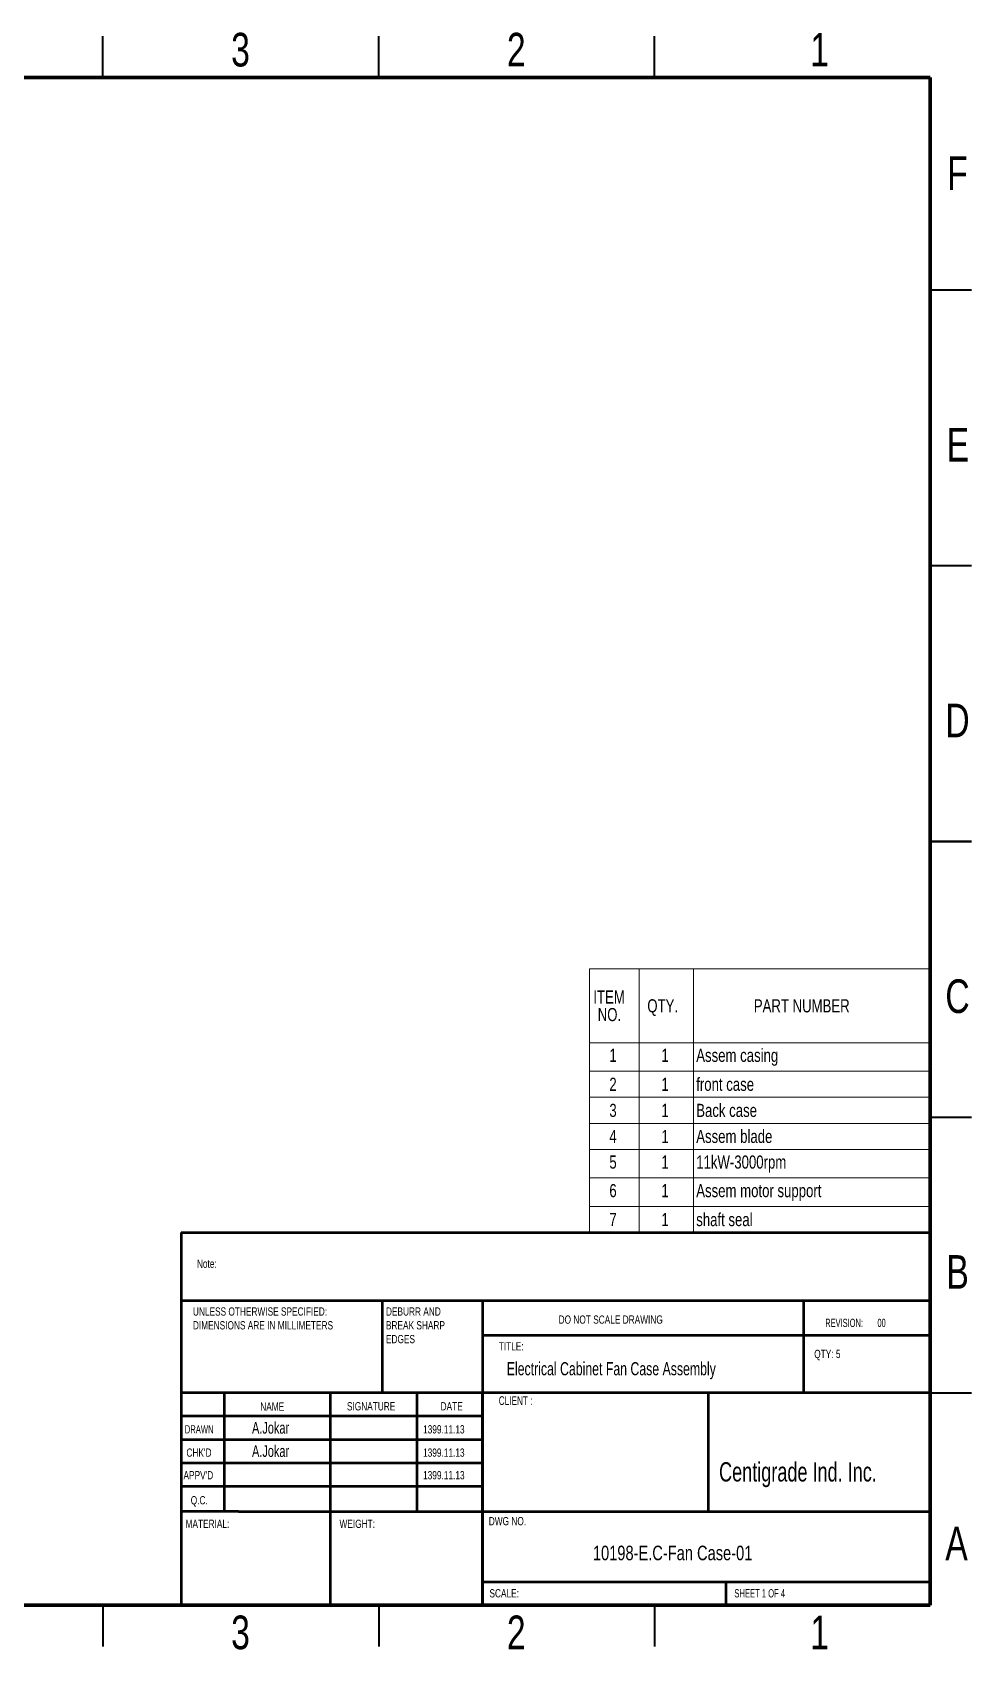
# Model space of a CAD drawing. Header units: millimetres. Extents: x 2 to 418, y 2 to 295.
# Drawn here: x 247.2 to 417.5, y 1.9 to 295.2 of the extents above; entities that cross this region are included whole.
import ezdxf

# ---------------------------------------------------------------- set-up
doc = ezdxf.new("R2010")
doc.units = ezdxf.units.MM
doc.styles.add('SLDTEXTSTYLE0', font='TXT', dxfattribs={"width": 0.75})
doc.styles.add('SLDTEXTSTYLE1', font='TXT', dxfattribs={"width": 0.686449})
doc.styles.add('SLDTEXTSTYLE2', font='TXT', dxfattribs={"width": 0.652778})
doc.styles.add('SLDTEXTSTYLE3', font='TXT', dxfattribs={"width": 0.6875})
doc.styles.add('SLDTEXTSTYLE4', font='TXT', dxfattribs={"width": 0.7})

# ---------------------------------------------------------------- blocks, each defined once
blk = doc.blocks.new('SW_NOTE_0')
at = {"color": 0, "linetype": 'Continuous', "lineweight": 0, "char_height": 1.5, "attachment_point": 1, "style": 'SLDTEXTSTYLE0'}
for s, insert in [('UNLESS OTHERWISE SPECIFIED:', (0, 1.93)), ('DIMENSIONS ARE IN MILLIMETERS', (0, -0.57))]:
    blk.add_mtext(s, dxfattribs=dict(at, insert=insert))
blk = doc.blocks.new('SW_NOTE_1')
at = {"color": 0, "linetype": 'Continuous', "lineweight": 0, "char_height": 1.5, "attachment_point": 1, "style": 'SLDTEXTSTYLE0'}
for s, insert in [('DEBURR AND', (0, 1.93)), ('BREAK SHARP', (0, -0.57)), ('EDGES', (0, -3.07))]:
    blk.add_mtext(s, dxfattribs=dict(at, insert=insert))
blk = doc.blocks.new('SW_TABLEANNOTATION_0')
at = {"color": 0, "linetype": 'Continuous', "lineweight": 0}
for p, q in [((0, 0), (0, -47.81)), ((61.92, 0), (0, 0)), ((8.99, 0), (8.99, -13.39)), ((18.86, 0), (18.86, -13.39)), ((61.92, -47.81), (61.92, 0)), ((0, -13.39), (61.92, -13.39)), ((8.99, -13.39), (8.99, -47.81)), ((18.86, -13.39), (18.86, -47.81)), ((0, -18.56), (61.92, -18.56)), ((0, -23.29), (61.92, -23.29)), ((0, -28.01), (61.92, -28.01)), ((0, -32.74), (61.92, -32.74)), ((0, -37.91), (61.92, -37.91)), ((0, -43.09), (61.92, -43.09)), ((0, -47.81), (61.92, -47.81))]:
    blk.add_line(p, q, dxfattribs=at)
at = {"color": 0, "linetype": 'Continuous', "lineweight": 0, "attachment_point": 1, "style": 'SLDTEXTSTYLE0'}
for s, insert, char_height in [('ITEM', (0.71, -3.92), 2.381), ('QTY.', (10.49, -5.51), 2.381), ('PART NUMBER', (29.8, -5.51), 2.3813), ('NO.', (1.5, -7.1), 2.381), ('1', (3.61, -14.49), 2.38), ('1', (13.05, -14.49), 2.38), ('Assem casing', (19.36, -14.49), 2.3813), ('2', (3.61, -19.74), 2.38), ('1', (13.05, -19.74), 2.38), ('front case', (19.36, -19.74), 2.381), ('3', (3.61, -24.47), 2.38), ('1', (13.05, -24.47), 2.38), ('Back case', (19.36, -24.47), 2.381), ('4', (3.61, -29.19), 2.38), ('1', (13.05, -29.19), 2.38), ('Assem blade', (19.36, -29.19), 2.3813), ('5', (3.61, -33.84), 2.38), ('1', (13.05, -33.84), 2.38), ('11kW-3000rpm', (19.36, -33.84), 2.3813), ('6', (3.61, -39.02), 2.38), ('1', (13.05, -39.02), 2.38), ('Assem motor support', (19.36, -39.02), 2.3813), ('7', (3.61, -44.27), 2.38), ('1', (13.05, -44.27), 2.38), ('shaft seal', (19.36, -44.27), 2.381)]:
    blk.add_mtext(s, dxfattribs=dict(at, insert=insert, char_height=char_height))

msp = doc.modelspace()

# ---------------------------------------------------------------- linework, layer by layer
at = {"color": 7, "linetype": 'Continuous', "lineweight": 35}
for p, q in [((260, 287), (260, 294.5)), ((310, 287), (310, 294.5)), ((360, 287), (360, 294.5)), ((410, 248.5), (417.5, 248.5)), ((410, 198.5), (417.5, 198.5)), ((417.5, 148.5), (410, 148.5)), ((410, 148.5), (417.5, 148.5)), ((410, 98.5), (417.5, 98.5)), ((410, 48.5), (417.5, 48.5)), ((260, 10), (260, 2.5)), ((310, 10), (310, 2.5)), ((360, 10), (360, 2.5))]:
    msp.add_line(p, q, dxfattribs=at)
at = {"color": 7, "linetype": 'Continuous', "lineweight": 70}
for p, q in [((10, 287), (410, 287)), ((410, 287), (410, 10)), ((410, 10), (10, 10))]:
    msp.add_line(p, q, dxfattribs=at)
at = {"color": 7, "linetype": 'Continuous', "lineweight": 50}
for p, q in [((274.2, 77.597), (410, 77.597)), ((274.2, 77.597), (274.2, 65.25)), ((274.2, 65.25), (410, 65.25)), ((274.2, 65.25), (274.2, 10.25)), ((310.6, 65.25), (310.6, 48.5)), ((328.8, 65.25), (328.8, 10)), ((387.09, 48.5), (387.09, 65.25)), ((410, 58.875), (328.8, 58.875)), ((410, 48.5), (274.2, 48.5)), ((282, 48.5), (282, 27)), ((301.191, 48.5), (301.191, 10.25)), ((316.906, 48.5), (316.906, 27)), ((328.8, 10.25), (328.8, 48.5)), ((369.786, 27), (369.786, 48.5)), ((328.8, 44.25), (274.2, 44.25)), ((328.8, 40), (274.2, 40)), ((328.8, 35.75), (274.2, 35.75)), ((328.8, 31.5), (274.2, 31.5)), ((284.6, 27), (274.2, 27)), ((284.6, 27), (410, 27)), ((328.8, 14.25), (410, 14.25)), ((373, 10), (373, 14.25))]:
    msp.add_line(p, q, dxfattribs=at)

# ---------------------------------------------------------------- block references
at = {"color": 7, "linetype": 'Continuous', "lineweight": 0}
for name, p in [('SW_TABLEANNOTATION_0', (348.205, 125.381)), ('SW_NOTE_0', (276.309, 62.069)), ('SW_NOTE_1', (311.309, 62.069))]:
    msp.add_blockref(name, p, dxfattribs=at)

# ---------------------------------------------------------------- texts
for s, insert, char_height, attachment_point, style in [('3', (284.939, 295.114), 6.096, 2, 'SLDTEXTSTYLE0'), ('2', (334.939, 295.114), 6.096, 2, 'SLDTEXTSTYLE0'), ('1', (389.939, 295.114), 6.096, 2, 'SLDTEXTSTYLE0'), ('F', (414.937, 272.726), 6.096, 2, 'SLDTEXTSTYLE0'), ('E', (415.011, 223.476), 6.096, 2, 'SLDTEXTSTYLE0'), ('D', (414.93, 173.476), 6.096, 2, 'SLDTEXTSTYLE0'), ('C', (414.937, 123.476), 6.096, 2, 'SLDTEXTSTYLE0'), ('B', (414.953, 73.476), 6.096, 2, 'SLDTEXTSTYLE0'), ('Note:', (277.032, 72.666), 1.5, 1, 'SLDTEXTSTYLE0'), ('DO NOT SCALE DRAWING', (342.615, 62.533), 1.5, 1, 'SLDTEXTSTYLE0'), ('REVISION:       00', (390.955, 61.935), 1.5, 1, 'SLDTEXTSTYLE2'), ('TITLE:', (331.76, 57.684), 1.5, 1, 'SLDTEXTSTYLE0'), ('QTY: 5', (388.958, 56.305), 1.5, 1, 'SLDTEXTSTYLE0'), ('Electrical Cabinet Fan Case Assembly', (333.215, 54.065), 2.38125, 1, 'SLDTEXTSTYLE4'), ('CLIENT :', (331.76, 47.885), 1.5875, 1, 'SLDTEXTSTYLE4'), ('NAME', (288.522, 46.751), 1.5, 1, 'SLDTEXTSTYLE0'), ('SIGNATURE', (304.234, 46.812), 1.5, 1, 'SLDTEXTSTYLE0'), ('DATE', (321.218, 46.812), 1.5, 1, 'SLDTEXTSTYLE0'), ('DRAWN', (274.843, 42.635), 1.5, 1, 'SLDTEXTSTYLE1'), ('A.Jokar', (287.033, 43.219), 2.1167, 1, 'SLDTEXTSTYLE4'), ('1399.11.13', (318.038, 42.635), 1.5, 1, 'SLDTEXTSTYLE0'), ("CHK'D", (275.139, 38.412), 1.5, 1, 'SLDTEXTSTYLE0'), ('A.Jokar', (287.033, 38.996), 2.1167, 1, 'SLDTEXTSTYLE4'), ('1399.11.13', (318.038, 38.412), 1.5, 1, 'SLDTEXTSTYLE0'), ('Centigrade Ind. Inc.', (371.708, 35.923), 3.5, 1, 'SLDTEXTSTYLE4'), ("APPV'D", (274.602, 34.316), 1.5, 1, 'SLDTEXTSTYLE0'), ('1399.11.13', (318.038, 34.316), 1.5, 1, 'SLDTEXTSTYLE0'), ('Q.C.', (275.915, 29.776), 1.5, 1, 'SLDTEXTSTYLE0'), ('MATERIAL:', (274.975, 25.505), 1.5, 1, 'SLDTEXTSTYLE0'), ('WEIGHT:', (302.894, 25.503), 1.4986, 1, 'SLDTEXTSTYLE0'), ('DWG NO.', (329.953, 25.986), 1.5, 1, 'SLDTEXTSTYLE0'), ('A', (414.757, 24.226), 6.096, 2, 'SLDTEXTSTYLE0'), ('10198-E.C-Fan Case-01', (348.832, 20.786), 2.64583, 1, 'SLDTEXTSTYLE0'), ('SCALE:', (330.074, 12.9), 1.5, 1, 'SLDTEXTSTYLE0'), ('SHEET 1 OF 4', (374.478, 12.9), 1.5, 1, 'SLDTEXTSTYLE3'), ('3', (284.939, 8.114), 6.096, 2, 'SLDTEXTSTYLE0'), ('2', (334.939, 8.114), 6.096, 2, 'SLDTEXTSTYLE0'), ('1', (389.939, 8.114), 6.096, 2, 'SLDTEXTSTYLE0')]:
    msp.add_mtext(s, dxfattribs=dict(at, insert=insert, char_height=char_height, attachment_point=attachment_point, style=style))

doc.saveas('drawing.dxf')
